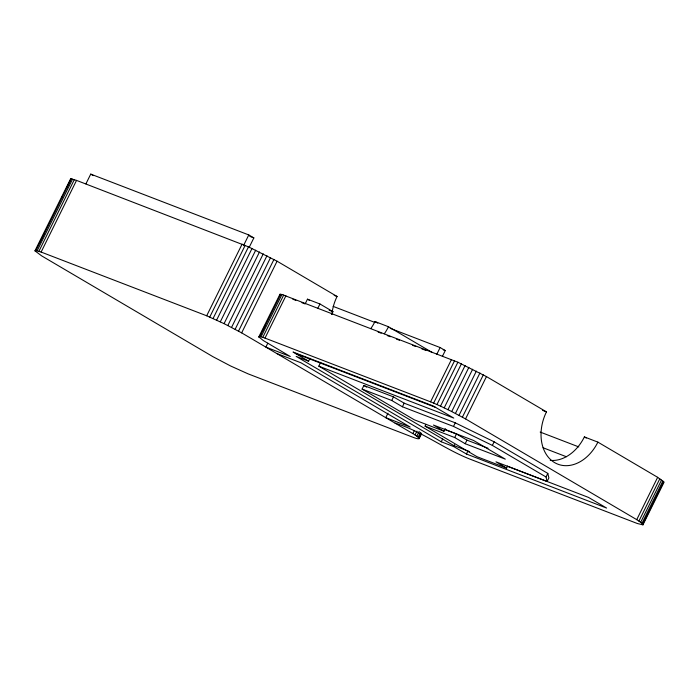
<?xml version="1.0" encoding="UTF-8"?>
<svg xmlns="http://www.w3.org/2000/svg" width="699" height="699" viewBox="0 0 699 699"><rect width="100%" height="100%" fill="white"/><g stroke="black" fill="none" stroke-linecap="round" stroke-linejoin="round"><path stroke-width="1.05" d="M331.649 314.384L332.96 311.649L319.95 303.986L307.481 299.181L305.262 303.663M34.95 250.836L35.894 250.522L41.119 252.059L206.686 315.782L224.064 323.637L241.653 332.864L412.847 433.607C417.827 436.115 423.087 441.165 413.45 437.46L248.075 373.843L230.644 365.996L212.994 356.717L41.722 255.921L34.95 250.836L70.573 178.883L71.315 178.865L76.54 180.394L248.494 246.843L277.075 261.199L337.075 296.481A39.852 29.655 -69 0 0 331.885 314.305M39.118 243.636L44.378 232.985M61.608 198.123L62.569 196.183M66.396 188.433L70.223 180.692M35.894 250.522L71.315 178.865M37.152 250.775L72.574 179.11M38.908 251.291L74.321 179.626M41.119 252.059L76.54 180.394M85.907 183.881L90.739 174.112L248.783 234.934L253.851 237.913L249.019 247.691M206.686 315.782L242.099 244.117M243.47 245.69L248.783 234.934M209.744 317.058L245.157 245.393M213.073 318.508L248.494 246.843M216.611 320.107L252.033 248.442M220.299 321.828L255.72 250.163M224.064 323.637L259.486 251.981M227.839 325.507L263.261 253.842M231.552 327.403L266.974 255.738M235.135 329.281L270.557 257.616M238.525 331.108L273.947 259.443M241.653 332.864L277.075 261.199M267.778 343.226L265.865 347.097L290.277 356.49L263.287 340.527L258.831 336.883L279.958 294.262L281.959 294.489L457.88 362.222L486.46 376.578L546.461 411.868A39.852 29.655 -69 0 0 554.578 462.598A39.852 29.655 -69 0 0 597.89 442.126L657.654 477.321L664.05 482.223L642.94 524.853L637.331 523.507L471.956 459.898C445.202 449.868 422.554 431.432 395.101 423.148M259.172 337.434L261.068 333.58M262.02 331.658L265.349 324.921M258.831 336.883L259.775 336.577L280.701 294.244M259.775 336.577L261.033 336.822L281.959 294.489M261.033 336.822L262.789 337.337L283.715 295.004M262.789 337.337L265 338.106L285.926 295.773M317.73 308.46L319.95 303.986M507.264 466.119L588.532 497.426L606.601 508.059L466.451 454.018L453.677 446.565L441.252 441.785L296.166 356.403L308.591 361.182L310.015 358.299M469.676 451.641L453.424 445.385L318.814 366.162L320.71 362.318M445.307 428.539L443.97 431.231L414.367 419.837L362.099 389.081L363.873 385.49L393.485 396.883L404.188 403.183L455.259 422.834L494.141 441.82L547.806 473.398L548.872 477.915L547.099 481.506L495.975 461.829L506.626 468.103L507.509 466.303M362.099 389.081L391.711 400.475L393.485 396.883M387.954 413.214L385.761 417.653L410.182 427.054L301.016 362.816L276.612 353.423M391.711 400.475L402.414 406.774L404.188 403.183M436.753 354.384L440.134 347.543L445.272 350.566L442.371 356.429M412.847 433.607L414.289 430.698M265 338.106L430.567 401.829L451.493 359.496M415.04 434.996L416.954 431.117M416.805 436.193L419.199 431.353M430.567 401.829L433.625 403.105L454.551 360.771M418.107 437.198L420.501 432.349M418.928 437.967L421.322 433.127M506.626 468.103L477.015 456.709L425.088 426.154L425.979 424.354M419.059 438.797L421.637 433.668M433.625 403.105L436.954 404.555L457.88 362.222M436.954 404.555L440.501 406.154L461.419 363.821M440.501 406.154L444.188 407.875L465.106 365.542M444.188 407.875L447.945 409.693L468.872 367.359M642.94 524.853L641.997 523.245L636.737 519.654L465.543 418.911L451.72 411.562L472.646 369.229M441.252 441.785L442.677 438.902M455.433 413.45L476.36 371.117M402.414 406.774L453.485 426.425L455.259 422.834M459.025 415.328L479.942 372.995M462.406 417.163L483.332 374.83M425.088 426.154L454.7 437.539L456.473 433.957L466.958 440.125L488.024 448.234M465.543 418.911L486.46 376.578M453.677 446.565L454.63 444.643M454.7 437.539L465.185 443.716L466.958 440.125M466.451 454.018L467.876 451.135M547.099 481.506L546.033 476.989L492.367 445.412L494.141 441.82M546.033 476.989L547.806 473.398M636.737 519.654L657.654 477.321M638.93 521.043L659.847 478.71M640.695 522.249L661.612 479.916M641.997 523.245L662.914 480.912M644.627 520.073L646.531 516.229M642.809 524.023L663.735 481.69M70.573 178.883L70.704 179.722M279.958 294.262L280.089 295.1M329.15 310.216L332.96 311.649M443.236 349.78L445.272 350.566M249.796 236.358L253.851 237.913M334.183 295.371L337.075 296.481M370.758 328.626A39.852 29.655 -69 0 0 374.987 321.549L388.495 326.748L432.393 352.593M333.135 306.372L374.917 322.449M390.199 328.329L440.134 347.543M292.82 299.207L295.86 300.387M301.959 302.728L305.009 303.899M378.133 332.042L381.173 333.213M387.272 335.564L390.313 336.735M396.412 339.076L399.461 340.256M412.663 345.332L415.704 346.503M421.803 348.853L425.866 350.417M542.607 410.383L546.461 411.868M550.262 460.379A39.852 29.655 -69 0 0 584.373 436.927L597.89 442.126M540.178 432.061L578.789 446.914M543.097 447.771L566.356 456.727M435.652 407.412L433.118 405.927L293.038 352.034L295.581 353.519L435.652 407.412L453.765 418.089L318.814 366.162M444.634 429.396L456.473 433.957M465.185 443.716L505.307 459.147L473.564 440.475L433.45 425.036L443.97 431.231M453.485 426.425L492.367 445.412M447.945 409.693L451.72 411.562M374.987 321.549L377.775 323.183M90.739 174.112L93.29 175.615M363.873 385.49L366.669 387.141M295.581 353.519L308.591 361.182M584.373 436.927L586.251 438.037M307.481 299.181L309.351 300.299M388.495 326.748A39.852 29.655 -69 0 1 384.275 333.825"/></g></svg>
